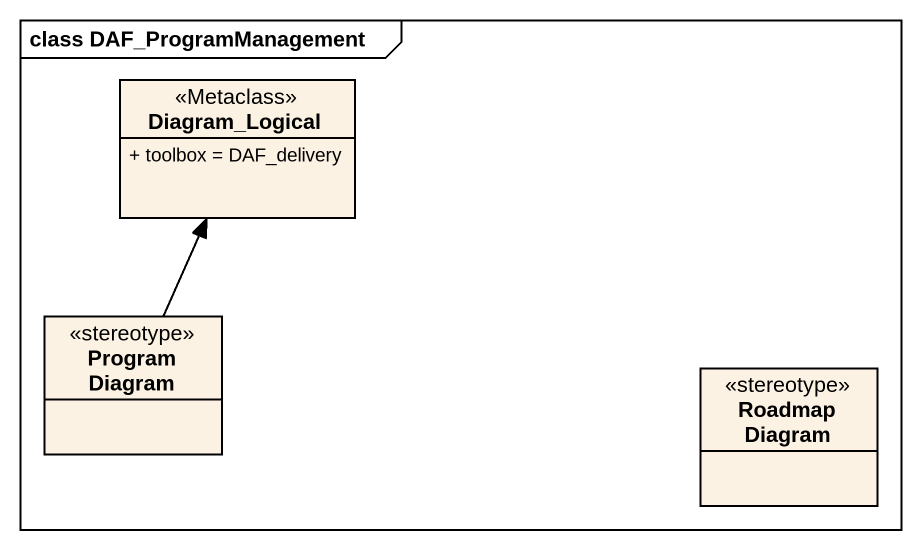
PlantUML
@startuml
mainframe class DAF_ProgramManagement
hide circle
hide empty members
skinparam classAttributeIconSize 0
class Diagram_Logical <<Metaclass>> {
  + toolbox = DAF_delivery
}
class "Program Diagram" as Program_Diagram <<stereotype>>
class "Roadmap Diagram" as Roadmap_Diagram <<stereotype>>
Program_Diagram -up-> Diagram_Logical
@enduml
